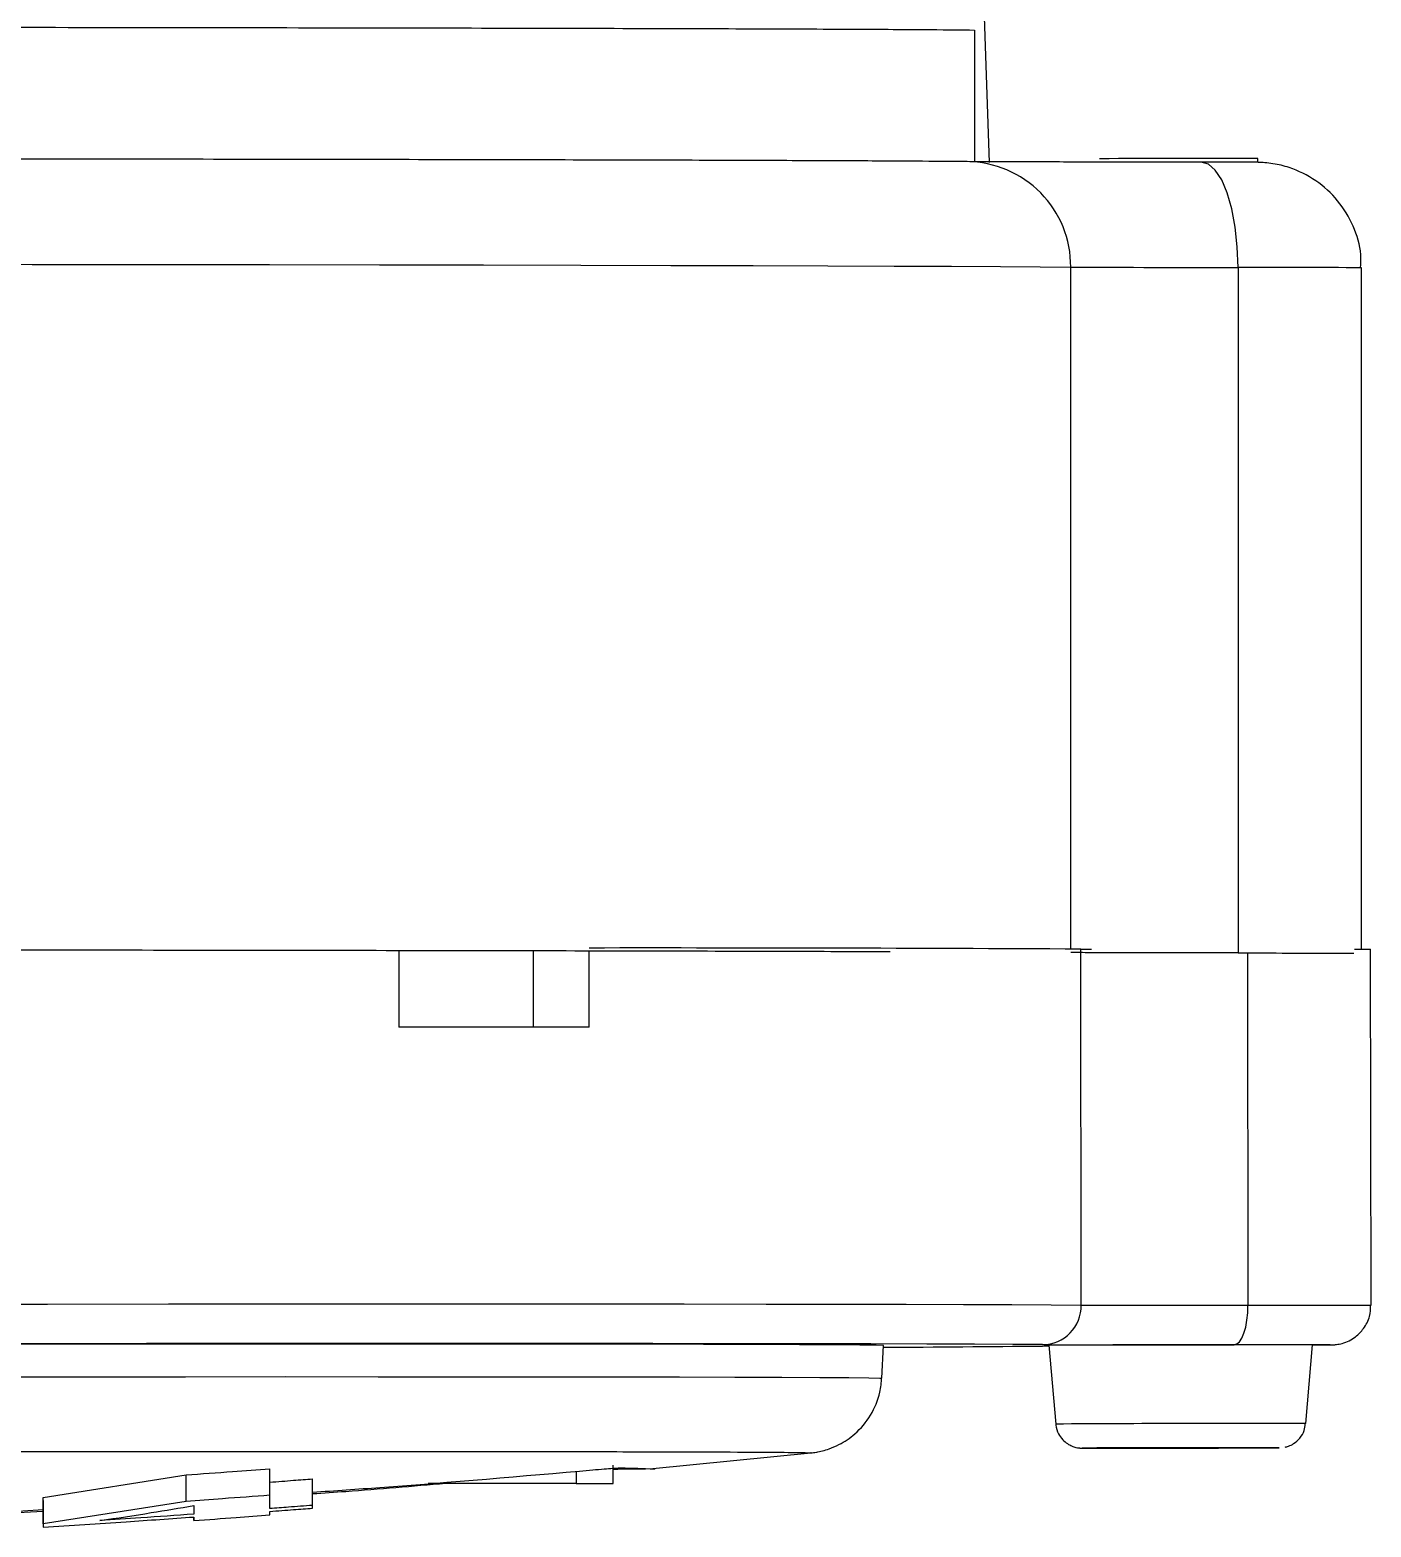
# Model space of a CAD drawing. Header units: millimetres. Extents: x 2320 to 4000, y 933 to 2121.
# Drawn here: x 2904.2 to 2955.1, y 1032.6 to 1089.4 of the extents above; entities that cross this region are included whole.
import ezdxf

# ---------------------------------------------------------------- set-up
doc = ezdxf.new("R2010")
doc.units = ezdxf.units.MM

msp = doc.modelspace()

# ---------------------------------------------------------------- linework, layer by layer
at = {"color": 7, "linetype": 'Continuous', "lineweight": 25}
for p, q in [((2940.606, 1084.366), (2938.65, 1140.366)), ((2940.032, 1089.384), (2940.032, 1084.384)), ((2950.779, 1084.36), (2950.779, 1084.512)), ((2943.687, 1054.53), (2943.687, 1080.393)), ((2950.033, 1080.379), (2950.033, 1054.379)), ((2954.722, 1054.523), (2954.722, 1080.367)), ((2918.202, 1054.478), (2918.207, 1051.569)), ((2923.312, 1051.569), (2923.307, 1054.46)), ((2925.422, 1051.568), (2925.417, 1054.464)), ((2944.089, 1041.027), (2944.065, 1054.527)), ((2955.079, 1041.019), (2955.056, 1054.519)), ((2950.388, 1054.378), (2950.411, 1041.024)), ((2936.521, 1038.25), (2936.584, 1039.487)), ((2942.615, 1039.471), (2942.858, 1039.474)), ((2942.856, 1039.498), (2943.123, 1036.511)), ((2944.856, 1039.51), (2944.856, 1039.509)), ((2950.856, 1039.519), (2950.856, 1039.52)), ((2952.6, 1036.528), (2952.856, 1039.515)), ((2952.856, 1039.51), (2953.123, 1039.512)), ((2927.831, 1034.821), (2933.835, 1035.417)), ((2933.839, 1035.418), (2933.835, 1035.417)), ((2933.846, 1035.42), (2933.839, 1035.418)), ((2904.714, 1033.73), (2910.13, 1034.583)), ((2910.131, 1033.579), (2910.13, 1034.583)), ((2913.308, 1033.812), (2913.306, 1034.816)), ((2924.93, 1034.721), (2924.93, 1034.259)), ((2926.331, 1034.259), (2926.331, 1034.959)), ((2927.564, 1034.798), (2926.666, 1034.801)), ((2914.928, 1033.429), (2914.926, 1034.433)), ((2924.93, 1034.259), (2919.32, 1034.259)), ((2924.93, 1034.259), (2926.331, 1034.259)), ((2904.715, 1032.727), (2904.714, 1033.73)), ((2904.714, 1033.608), (2904.715, 1032.605)), ((2910.131, 1033.579), (2904.715, 1032.727)), ((2913.309, 1033.305), (2913.308, 1033.812)), ((2903.167, 1033.174), (2904.714, 1033.265)), ((2904.714, 1033.194), (2903.278, 1033.115)), ((2910.427, 1033.42), (2910.427, 1033.094)), ((2910.428, 1032.852), (2910.428, 1032.986))]:
    msp.add_line(p, q, dxfattribs=at)
at = {"color": 7, "linetype": 'Continuous', "lineweight": 25, "flags": 128}
for points in [[(2950.033, 1080.379), (2950.006, 1081.159), (2949.927, 1081.909), (2949.798, 1082.6), (2949.624, 1083.206), (2949.413, 1083.702), (2949.172, 1084.07), (2948.91, 1084.297), (2948.638, 1084.372)], [(2950.779, 1084.512), (2950.776, 1084.512), (2950.552, 1084.513)], [(2879.087, 1080.514), (2884.35, 1080.512), (2889.526, 1080.509), (2894.59, 1080.506), (2899.521, 1080.502), (2904.295, 1080.497), (2908.892, 1080.492), (2913.29, 1080.486), (2917.47, 1080.48), (2921.413, 1080.473), (2925.1, 1080.465), (2928.516, 1080.458), (2931.644, 1080.449), (2934.471, 1080.441), (2936.984, 1080.432), (2939.171, 1080.423), (2941.022, 1080.413), (2942.53, 1080.403), (2943.687, 1080.393)], [(2944.065, 1054.527), (2944.377, 1054.525), (2944.475, 1054.525)], [(2954.454, 1054.523), (2954.846, 1054.522), (2955.056, 1054.519)], [(2925.422, 1051.568), (2924.572, 1051.568), (2923.706, 1051.568), (2922.825, 1051.569), (2921.93, 1051.569), (2921.02, 1051.569), (2920.096, 1051.569), (2919.159, 1051.569), (2918.207, 1051.569)], [(2879.692, 1041.038), (2884.951, 1041.045), (2890.122, 1041.051), (2895.18, 1041.056), (2900.104, 1041.061), (2904.871, 1041.064), (2909.459, 1041.067), (2913.847, 1041.068), (2918.017, 1041.069), (2921.948, 1041.069), (2925.623, 1041.068), (2929.025, 1041.066), (2932.14, 1041.063), (2934.952, 1041.059), (2937.45, 1041.054), (2939.621, 1041.049), (2941.457, 1041.042), (2942.948, 1041.035), (2944.089, 1041.027)], [(2949.886, 1039.52), (2949.989, 1039.55), (2950.088, 1039.636), (2950.179, 1039.775), (2950.258, 1039.962), (2950.324, 1040.19), (2950.372, 1040.449), (2950.401, 1040.731), (2950.411, 1041.024)], [(2950.411, 1041.024), (2951.954, 1041.025), (2953.259, 1041.025), (2954.25, 1041.024), (2954.869, 1041.022), (2955.079, 1041.019), (2955.079, 1041.019)], [(2936.584, 1039.487), (2936.573, 1039.49), (2936.307, 1039.499), (2935.687, 1039.507), (2934.718, 1039.515), (2933.403, 1039.522), (2931.749, 1039.528), (2929.764, 1039.533), (2927.459, 1039.537), (2924.844, 1039.541), (2921.934, 1039.544), (2918.741, 1039.546), (2915.283, 1039.547), (2911.576, 1039.547), (2907.639, 1039.546), (2903.491, 1039.544), (2899.154, 1039.541), (2894.648, 1039.538), (2889.997, 1039.533), (2885.222, 1039.528), (2880.349, 1039.522), (2875.402, 1039.515), (2870.408, 1039.508)], [(2942.615, 1039.524), (2941.496, 1039.532), (2940.033, 1039.539), (2938.232, 1039.545), (2936.101, 1039.551), (2933.65, 1039.555), (2930.891, 1039.559), (2927.835, 1039.562), (2924.496, 1039.564), (2920.89, 1039.565), (2917.032, 1039.565), (2912.941, 1039.565), (2908.635, 1039.563), (2904.133, 1039.56), (2899.456, 1039.557), (2894.624, 1039.553), (2889.66, 1039.548), (2884.587, 1039.542), (2879.426, 1039.535)], [(2947.882, 1039.517), (2946.536, 1039.514), (2945.282, 1039.511), (2944.205, 1039.507), (2943.379, 1039.504), (2942.859, 1039.501), (2942.682, 1039.498), (2942.856, 1039.496)], [(2952.856, 1039.512), (2952.905, 1039.513), (2953.082, 1039.516), (2952.905, 1039.518), (2952.385, 1039.519), (2951.559, 1039.52), (2950.482, 1039.52), (2949.228, 1039.519), (2947.882, 1039.517)], [(2953.123, 1039.512), (2953.123, 1039.512), (2953.53, 1039.515), (2953.53, 1039.518), (2953.168, 1039.52)], [(2870.302, 1038.271), (2873.704, 1038.276), (2878.648, 1038.283), (2883.527, 1038.289), (2888.316, 1038.295), (2892.992, 1038.299), (2897.531, 1038.303), (2901.911, 1038.306), (2906.11, 1038.308), (2910.109, 1038.309), (2913.886, 1038.31), (2917.423, 1038.309), (2920.703, 1038.308), (2923.709, 1038.305), (2926.427, 1038.302), (2928.843, 1038.298), (2930.945, 1038.293), (2932.723, 1038.287), (2934.168, 1038.281), (2935.273, 1038.273), (2936.033, 1038.265), (2936.443, 1038.257), (2936.521, 1038.25)], [(2944.404, 1035.598), (2945.015, 1035.597), (2945.904, 1035.597), (2946.986, 1035.598), (2948.153, 1035.6), (2949.292, 1035.603), (2950.291, 1035.605), (2951.052, 1035.608), (2951.501, 1035.611), (2951.594, 1035.614), (2951.322, 1035.615), (2950.711, 1035.616), (2949.821, 1035.616), (2948.74, 1035.615), (2947.572, 1035.613), (2946.434, 1035.611), (2945.435, 1035.608), (2944.674, 1035.605), (2944.224, 1035.602), (2944.121, 1035.6)], [(2944.121, 1035.6), (2944.132, 1035.6), (2944.404, 1035.598)]]:
    msp.add_lwpolyline(points, dxfattribs=at)
at = {"color": 7, "linetype": 'Continuous', "lineweight": 25}
for centre, radius, start, end in [((2939.721, 1080.427), 3.965, 359.5179, 89.5365), ((2949.242, 328.982), 755.533, 89.900694, 90.338466), ((2949.548, 2281.135), 1200.756, 269.720299, 270.02312), ((2951.199, 644.839), 435.541, 89.53645, 90.15337), ((2927.747, -2152.875), 3207.443, 89.708496, 90.04162), ((2942.6, 1041.013), 1.489, 270.5907, 0.5567), ((2947.893, 2223.531), 1182.51, 269.815671, 270.12201), ((2930.909, 2175.131), 1135.72, 270.286136, 270.590598), ((2946.99, 2399.403), 1359.886, 269.815671, 270.12201), ((2949.645, -4.856), 1044.376, 89.823847, 90.372462), ((2951.415, 154.744), 884.777, 89.886455, 90.099012), ((2949.557, 46.744), 989.788, 89.823847, 90.372462)]:
    msp.add_arc(centre, radius, start, end, dxfattribs=at)
for points in [[(2864.358, 1089.508), (2867.416, 1089.508), (2873.533, 1089.508), (2882.585, 1089.505), (2891.379, 1089.5), (2899.785, 1089.493), (2907.679, 1089.484), (2914.946, 1089.473), (2921.479, 1089.461), (2927.18, 1089.448), (2931.973, 1089.433), (2935.759, 1089.417), (2938.584, 1089.401), (2939.549, 1089.389), (2940.032, 1089.384)], [(2950.033, 1054.379), (2949.249, 1054.38), (2947.681, 1054.381), (2945.789, 1054.385), (2944.345, 1054.389), (2943.906, 1054.392), (2943.687, 1054.394)]]:
    msp.add_open_spline(points, degree=3, dxfattribs=at)
for points, knots in [([(2939.753, 1084.392), (2939.239, 1084.397), (2938.202, 1084.406), (2935.738, 1084.419), (2932.571, 1084.432), (2928.641, 1084.445), (2923.992, 1084.457), (2918.69, 1084.468), (2912.811, 1084.478), (2906.444, 1084.486), (2899.718, 1084.494), (2892.741, 1084.499), (2885.636, 1084.504), (2880.787, 1084.506), (2878.384, 1084.507)], [0, 0, 0, 0, 0.079959, 0.161371, 0.244142, 0.328893, 0.414216, 0.5, 0.585778, 0.671102, 0.755858, 0.838624, 0.920039, 1, 1, 1, 1]), ([(2948.638, 1084.372), (2947.559, 1084.373), (2945.363, 1084.375), (2942.693, 1084.38), (2940.666, 1084.386), (2940.054, 1084.39), (2939.753, 1084.392)], [0, 0, 0, 0, 0.245796, 0.5, 0.754204, 1, 1, 1, 1]), ([(2950.155, 1084.37), (2950.153, 1084.37), (2950.006, 1084.371), (2949.493, 1084.371), (2948.919, 1084.372), (2948.638, 1084.372)], [0, 0, 0, 0, 0.009572, 0.516319, 1, 1, 1, 1]), ([(2954.683, 1080.367), (2954.692, 1080.533), (2954.721, 1081.075), (2954.434, 1081.97), (2953.855, 1082.942), (2953.011, 1083.711), (2952.139, 1084.143), (2951.464, 1084.307), (2951.106, 1084.35), (2950.932, 1084.362), (2950.832, 1084.366), (2950.764, 1084.367), (2950.702, 1084.368), (2950.584, 1084.368), (2950.413, 1084.369), (2950.229, 1084.37), (2950.155, 1084.37)], [0, 0, 0, 0, 0.062516, 0.203881, 0.345246, 0.486613, 0.627986, 0.707567, 0.747713, 0.76407, 0.775127, 0.795315, 0.829216, 0.881765, 0.953209, 1, 1, 1, 1]), ([(2879.087, 1054.514), (2881.723, 1054.513), (2886.994, 1054.511), (2894.638, 1054.506), (2901.992, 1054.5), (2908.966, 1054.492), (2915.495, 1054.483), (2921.506, 1054.473), (2926.957, 1054.462), (2931.724, 1054.45), (2935.03, 1054.44), (2936.486, 1054.434), (2936.834, 1054.432)], [0, 0, 0, 0, 0.107373, 0.214746, 0.322119, 0.429492, 0.536866, 0.644239, 0.751612, 0.858985, 0.966358, 1, 1, 1, 1]), ([(2950.033, 1054.379), (2950.695, 1054.379), (2952.02, 1054.378), (2953.475, 1054.374), (2954.299, 1054.372), (2954.412, 1054.37), (2954.423, 1054.37)], [0, 0, 0, 0, 0.3220581, 0.6441162, 0.9661742, 1, 1, 1, 1]), ([(2953.116, 1039.512), (2953.138, 1039.512), (2953.38, 1039.513), (2953.5, 1039.514), (2953.595, 1039.516), (2953.638, 1039.517), (2953.698, 1039.521), (2953.811, 1039.532), (2954.099, 1039.589), (2954.472, 1039.775), (2954.826, 1040.142), (2955.047, 1040.561), (2955.058, 1040.876), (2955.063, 1041.019)], [0, 0, 0, 0, 0.030092, 0.333954, 0.433801, 0.475521, 0.495084, 0.513435, 0.562953, 0.690118, 0.788862, 0.904247, 1, 1, 1, 1]), ([(2933.835, 1035.417), (2933.892, 1035.423), (2933.983, 1035.433), (2934.26, 1035.489), (2934.558, 1035.579), (2934.991, 1035.763), (2935.571, 1036.155), (2936.134, 1036.829), (2936.455, 1037.591), (2936.504, 1038.089), (2936.522, 1038.276)], [0, 0, 0, 0, 0.113476, 0.181126, 0.241872, 0.33121, 0.486718, 0.683313, 0.881401, 1, 1, 1, 1]), ([(2943.129, 1036.512), (2943.128, 1036.499), (2943.119, 1036.371), (2943.21, 1036.157), (2943.368, 1035.922), (2943.55, 1035.769), (2943.722, 1035.676), (2943.87, 1035.628), (2943.976, 1035.609), (2944.035, 1035.603), (2944.062, 1035.602), (2944.083, 1035.601), (2944.107, 1035.6), (2944.162, 1035.599), (2944.291, 1035.598), (2944.399, 1035.598)], [0, 0, 0, 0, 0.013636, 0.136308, 0.234618, 0.317448, 0.386894, 0.442742, 0.483087, 0.501782, 0.515067, 0.530782, 0.558523, 0.633023, 1, 1, 1, 1]), ([(2951.815, 1035.637), (2951.86, 1035.648), (2951.973, 1035.676), (2952.175, 1035.779), (2952.393, 1035.973), (2952.556, 1036.239), (2952.577, 1036.436), (2952.586, 1036.52)], [0, 0, 0, 0, 0.108655, 0.280806, 0.532642, 0.798652, 1, 1, 1, 1]), ([(2865.389, 1035.431), (2868.029, 1035.436), (2873.421, 1035.444), (2881.549, 1035.456), (2889.713, 1035.465), (2897.707, 1035.472), (2905.311, 1035.476), (2912.307, 1035.477), (2918.328, 1035.475), (2923.312, 1035.471), (2927.26, 1035.464), (2930.286, 1035.455), (2932.368, 1035.445), (2933.621, 1035.433), (2933.772, 1035.424), (2933.846, 1035.42)], [0, 0, 0, 0, 0.073675, 0.150434, 0.229885, 0.311524, 0.394751, 0.478886, 0.563205, 0.640041, 0.715869, 0.790184, 0.862545, 0.932581, 1, 1, 1, 1]), ([(2946.218, 1035.606), (2946.372, 1035.607), (2946.556, 1035.608), (2946.884, 1035.609), (2947.143, 1035.61), (2947.719, 1035.61), (2948.359, 1035.611), (2948.981, 1035.612), (2949.315, 1035.613), (2949.487, 1035.613), (2949.598, 1035.612), (2949.72, 1035.611), (2950.019, 1035.611), (2950.25, 1035.611), (2950.238, 1035.61), (2950.027, 1035.609), (2949.431, 1035.607), (2949.173, 1035.605), (2948.841, 1035.604), (2948.583, 1035.604), (2948.006, 1035.603), (2947.366, 1035.602), (2946.745, 1035.601), (2946.41, 1035.601), (2946.239, 1035.601), (2946.128, 1035.601), (2946.006, 1035.602), (2945.706, 1035.602), (2945.475, 1035.603), (2945.487, 1035.603), (2945.702, 1035.604), (2945.983, 1035.605), (2946.218, 1035.606)], [0, 0, 0, 0, 0.066265, 0.079332, 0.091749, 0.120574, 0.19854, 0.226761, 0.249845, 0.26589, 0.284505, 0.318085, 0.379426, 0.408251, 0.420668, 0.433735, 0.5, 0.566265, 0.579332, 0.591749, 0.620574, 0.69854, 0.726761, 0.749845, 0.76589, 0.784505, 0.818085, 0.879426, 0.908251, 0.920668, 0.933735, 1, 1, 1, 1]), ([(2910.13, 1034.583), (2910.718, 1034.626), (2911.778, 1034.701), (2912.836, 1034.781), (2913.306, 1034.816)], [0, 0, 0, 0, 0.555963, 1, 1, 1, 1]), ([(2914.927, 1033.928), (2915.781, 1033.987), (2919.349, 1034.232), (2922.874, 1034.539), (2925.556, 1034.773)], [0, 0, 0, 0, 0.239418, 1, 1, 1, 1]), ([(2925.556, 1034.773), (2925.705, 1034.786), (2925.989, 1034.81), (2926.317, 1034.835), (2926.564, 1034.85), (2926.632, 1034.851), (2926.666, 1034.851)], [0, 0, 0, 0, 0.275858, 0.523521, 0.75515, 1, 1, 1, 1]), ([(2926.666, 1034.801), (2926.632, 1034.8), (2926.568, 1034.799), (2926.406, 1034.787), (2926.331, 1034.782)], [0, 0, 0, 0, 0.542055, 1, 1, 1, 1]), ([(2926.666, 1034.851), (2926.995, 1034.842), (2927.668, 1034.823), (2927.998, 1034.808), (2927.854, 1034.805), (2927.832, 1034.805)], [0, 0, 0, 0, 0.447856, 0.916917, 1, 1, 1, 1]), ([(2913.307, 1034.309), (2913.608, 1034.332), (2914.148, 1034.373), (2914.687, 1034.415), (2914.926, 1034.433)], [0, 0, 0, 0, 0.557367, 1, 1, 1, 1]), ([(2919.979, 1034.259), (2918.721, 1034.149), (2917.046, 1034.002), (2915.349, 1033.889), (2914.927, 1033.861)], [0, 0, 0, 0, 0.751614, 1, 1, 1, 1]), ([(2904.714, 1033.608), (2904.714, 1033.63), (2904.714, 1033.669), (2904.714, 1033.711), (2904.714, 1033.73)], [0, 0, 0, 0, 0.557338, 1, 1, 1, 1]), ([(2913.308, 1033.812), (2912.711, 1033.767), (2911.652, 1033.688), (2910.593, 1033.612), (2910.131, 1033.579)], [0, 0, 0, 0, 0.564034, 1, 1, 1, 1]), ([(2904.715, 1032.605), (2905.763, 1032.672), (2907.667, 1032.793), (2909.571, 1032.926), (2910.428, 1032.986)], [0, 0, 0, 0, 0.549838, 1, 1, 1, 1]), ([(2906.864, 1032.85), (2907.512, 1032.948), (2908.701, 1033.129), (2909.888, 1033.329), (2910.427, 1033.42)], [0, 0, 0, 0, 0.545958, 1, 1, 1, 1]), ([(2910.427, 1033.094), (2909.755, 1033.046), (2908.568, 1032.963), (2907.379, 1032.884), (2906.864, 1032.85)], [0, 0, 0, 0, 0.565906, 1, 1, 1, 1]), ([(2910.427, 1033.42), (2910.427, 1033.354), (2910.427, 1033.239), (2910.427, 1033.138), (2910.427, 1033.094)], [0, 0, 0, 0, 0.565441, 1, 1, 1, 1]), ([(2910.428, 1032.852), (2910.961, 1032.891), (2911.921, 1032.96), (2912.882, 1033.032), (2913.309, 1033.064)], [0, 0, 0, 0, 0.554564, 1, 1, 1, 1]), ([(2910.428, 1032.986), (2910.428, 1032.96), (2910.428, 1032.914), (2910.428, 1032.871), (2910.428, 1032.852)], [0, 0, 0, 0, 0.562267, 1, 1, 1, 1]), ([(2914.928, 1033.429), (2914.624, 1033.406), (2914.085, 1033.364), (2913.545, 1033.323), (2913.309, 1033.305)], [0, 0, 0, 0, 0.562632, 1, 1, 1, 1]), ([(2913.309, 1033.198), (2913.61, 1033.221), (2914.15, 1033.262), (2914.689, 1033.304), (2914.928, 1033.322)], [0, 0, 0, 0, 0.557215, 1, 1, 1, 1]), ([(2913.309, 1033.064), (2913.309, 1033.088), (2913.309, 1033.131), (2913.309, 1033.177), (2913.309, 1033.198)], [0, 0, 0, 0, 0.5579878, 1, 1, 1, 1]), ([(2914.928, 1033.322), (2914.928, 1033.342), (2914.928, 1033.376), (2914.928, 1033.413), (2914.928, 1033.429)], [0, 0, 0, 0, 0.558484, 1, 1, 1, 1]), ([(2904.715, 1032.727), (2904.715, 1032.703), (2904.715, 1032.662), (2904.715, 1032.622), (2904.715, 1032.605)], [0, 0, 0, 0, 0.562654, 1, 1, 1, 1])]:
    msp.add_open_spline(points, degree=3, knots=knots, dxfattribs=at)

doc.saveas('drawing.dxf')
